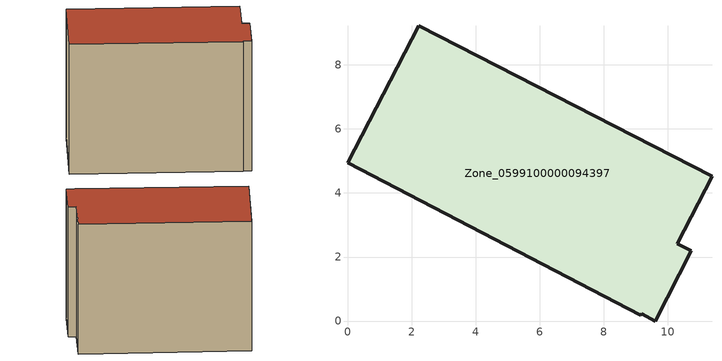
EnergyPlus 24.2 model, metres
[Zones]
Zone_0599100000094397
 floor ground (C_G): 10.3,2.41 10.73,2.19 9.61,0 9.18,0.23 9.15,0.18 0,4.95 2.22,9.21 11.38,4.52 z3.97
 wall outside (C_F): 10.73,2.19 10.3,2.41 11.38,4.52 2.22,9.21 0,4.95 9.15,0.18 9.18,0.23 9.61,0 10.73,2.19 z3.97:12.51
 roof outside (C_R): 11.38,4.52 2.22,9.21 0,4.95 9.15,0.18 9.18,0.23 9.61,0 10.73,2.19 10.3,2.41 z12.51
[BUILDING]
Pand.0599100000094397: North Axis=0; Terrain=City; Loads Convergence Tolerance Value=0.04; Temperature Convergence Tolerance Value=0.4; Solar Distribution=FullExterior; Maximum Number of Warmup Days=25; Minimum Number of Warmup Days=1
[Site:Location]
Rotterdam.The.Hague.AP_ZH_NLD Design_Conditions: Latitude=51.96; Longitude=4.45; Time Zone=1; Elevation=-4.5
[SITE:GROUNDTEMPERATURE:BUILDINGSURFACE]
18, 18, 18, 18, 18, 18, 18, 18, 18, 18, 18, 18
[MATERIAL] Thermal Absorptance=0.9; Solar Absorptance=0.7; Visible Absorptance=0.7
Name | Roughness | Thickness | Conductivity | Density | Specific Heat
G.TI.1992-2005 | MediumSmooth | 0.15 | 0.06 | 540 | 1210
F.TI.1992-2005 | Rough | 0.3 | 0.12 | 1920 | 840
R.TI.1992-2005 | MediumRough | 0.2 | 0.08 | 1500 | 1000
[CONSTRUCTION]
C_G: G.TI.1992-2005
C_F: F.TI.1992-2005
C_R: R.TI.1992-2005
[ZONE]
Zone_0599100000094397: Type=1; Multiplier=1; Ceiling Height=Autocalculate; Volume=Autocalculate; Floor Area=autocalculate; Part of Total Floor Area=Yes
[ZONEINFILTRATION:DESIGNFLOWRATE]
Infil_Zone_0599100000094397: Zone or ZoneList or Space or SpaceList=Zone_0599100000094397; Schedule=AlwaysOn; Design Flow Rate Calculation Method=Flow/Area; Flow Rate per Floor Area=0.0015; Constant Term Coefficient=1; Temperature Term Coefficient=0; Velocity Term Coefficient=0; Velocity Squared Term Coefficient=0
[HVACTEMPLATE:ZONE:IDEALLOADSAIRSYSTEM]
Zone_0599100000094397: Maximum Heating Supply Air Temperature=50; Minimum Cooling Supply Air Temperature=13; Maximum Heating Supply Air Humidity Ratio=0.0156; Minimum Cooling Supply Air Humidity Ratio=0.0077; Heating Limit=NoLimit; Cooling Limit=NoLimit; Dehumidification Control Type=ConstantSensibleHeatRatio; Cooling Sensible Heat Ratio=0.7; Dehumidification Setpoint=60; Humidification Control Type=None; Humidification Setpoint=30; Outdoor Air Method=None; Outdoor Air Flow Rate per Person=0.00944; Outdoor Air Flow Rate per Zone Floor Area=0; Outdoor Air Flow Rate per Zone=0; Demand Controlled Ventilation Type=None; Outdoor Air Economizer Type=NoEconomizer; Heat Recovery Type=None; Sensible Heat Recovery Effectiveness=0.7; Latent Heat Recovery Effectiveness=0.65
[ZONECONTROL:THERMOSTAT]
ThermostatControl_Zone_0599100000094397: Zone or ZoneList=Zone_0599100000094397; Control Type Schedule=DualSetpointControlType; Control 1=Thermostat_Zone_0599100000094397; Temperature Difference Between Cutout And Setpoint=0
[THERMOSTATSETPOINT:DUALSETPOINT]
Thermostat_Zone_0599100000094397: Heating Setpoint Temperature Schedule=HeatingSetpoint_Zone_0599100000094397; Cooling Setpoint Temperature Schedule=CoolingSetpoint_Zone_0599100000094397
[SCHEDULE:COMPACT]
HeatingSetpoint_Zone_0599100000094397: Through: 12/31, For: AllDays, Until: 24:00, 21
CoolingSetpoint_Zone_0599100000094397: Through: 12/31, For: AllDays, Until: 24:00, 24
DualSetpointControlType: Through: 12/31, For: AllDays, Until: 24:00, 4
AlwaysOn: Through: 12/31, For: AllDays, Until: 24:00, 1
